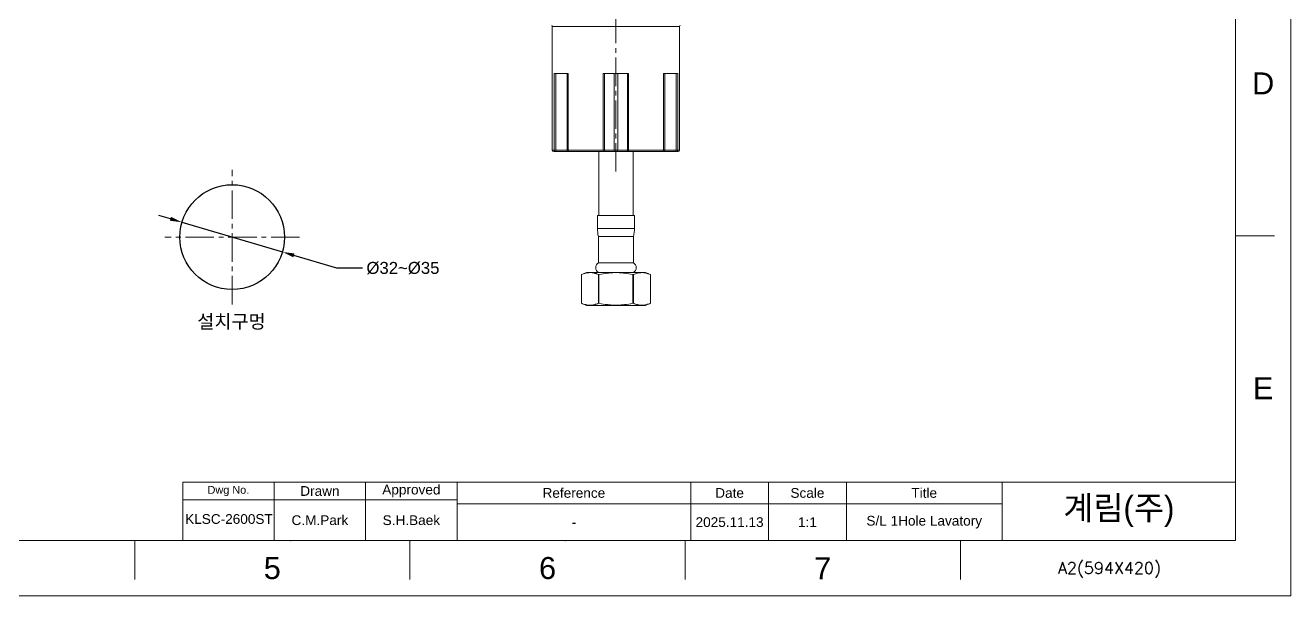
# Model space of a CAD drawing. Header units: millimetres. Extents: x 12315 to 13087, y 2477 to 3022.
# Drawn here: x 12664.1 to 13086.6, y 2476.6 to 2667.1 of the extents above; entities that cross this region are included whole.
import ezdxf

# ---------------------------------------------------------------- set-up
doc = ezdxf.new("R2010")
doc.units = ezdxf.units.MM
doc.linetypes.add('CENTER2', pattern=[28.575, 19.05, -3.175, 3.175, -3.175])
doc.linetypes.add('CENTERX2', pattern=[101.6, 63.5, -12.7, 12.7, -12.7])
for name, color, linetype, lineweight in [('CENTER', 1, 'CENTERX2', 15), ('DIM_', 5, 'Continuous', 9), ('FORM', 7, 'Continuous', 13)]:
    doc.layers.add(name, color=color, linetype=linetype, lineweight=lineweight)
doc.layers.add('TEXT', color=2, linetype='Continuous')
doc.styles.add('ROMANS', font='romans')
doc.styles.get("Standard").update_dxf_attribs({"font": 'arial.ttf'})
doc.dimstyles.new('사본(2) STANDARD', dxfattribs={"dimscale": 0, "dimtxt": 4, "dimasz": 4, "dimexe": 1.25, "dimexo": 0.625, "dimgap": 1.5, "dimtad": 3, "dimtih": 1, "dimtoh": 1, "dimdec": 1, "dimzin": 9, "dimdsep": 46, "dimtxsty": 'Standard', "dimcen": 2.5, "dimclrd": 5, "dimclre": 5, "dimclrt": 5, "dimadec": 0, "dimazin": 0, "dimtfac": 1, "dimtdec": 1, "dimtmove": 0, "dimatfit": 3, "dimfxl": 1.25, "dimtfill": 1, "dimtolj": 1, "dimtzin": 0, "dimarcsym": 0})

# ---------------------------------------------------------------- blocks, each defined once
blk = doc.blocks.new('*D0')
at = {"layer": 'Defpoints', "color": 0, "transparency": 16777216}
for p in [(12716.39, 2601.32), (12749.95, 2591.39)]:
    blk.add_point(p, dxfattribs=at)
at = {"layer": 'DIM_', "color": 5, "lineweight": -2, "transparency": 16777216}
for p, q in [((12712.56, 2602.46), (12708.72, 2603.59)), ((12716.39, 2601.32), (12749.95, 2591.39)), ((12768.17, 2585.99), (12753.79, 2590.25)), ((12776.72, 2585.99), (12768.17, 2585.99))]:
    blk.add_line(p, q, dxfattribs=at)
at = {"layer": 'DIM_', "color": 5, "transparency": 16777216}
for points in [[(12712.75, 2603.1), (12712.37, 2601.82), (12716.39, 2601.32)], [(12753.98, 2590.89), (12753.6, 2589.61), (12749.95, 2591.39)]]:
    blk.add_solid(points, dxfattribs=at)
at = {"layer": 'DIM_', "color": 5, "transparency": 16777216, "insert": (12790.19, 2585.99), "char_height": 4, "attachment_point": 5, "bg_fill": 3, "box_fill_scale": 1.1, "bg_fill_color": 256, "bg_fill_true_color": 13158600, "bg_fill_transparency": 0}
blk.add_mtext('\\A1;%%C32~%%C35', dxfattribs=at)
blk = doc.blocks.new('*D8')
at = {"layer": 'Defpoints', "color": 0, "transparency": 16777216}
for p in [(12861.3, 2857.01), (12735.49, 2797.06), (12769.56, 2748.72), (12704.78, 2689.94), (12861.3, 2618.21)]:
    blk.add_point(p, dxfattribs=at)
at = {"layer": 'DIM_', "color": 5, "lineweight": -2, "transparency": 16777216}
for start, end in [(254.4624, 261.3884), (262.6107, 269.5376)]:
    blk.add_arc((12861.3, 3235.8), 495.64, start, end, dxfattribs=at)
at = {"layer": 'DIM_', "color": 5, "transparency": 16777216}
for points in [[(12728.35, 2757.63), (12728.72, 2758.91), (12724.69, 2759.36)], [(12857.3, 2740.84), (12857.3, 2739.51), (12861.3, 2740.16)]]:
    blk.add_solid(points, dxfattribs=at)
at = {"layer": 'DIM_', "color": 5, "transparency": 16777216, "insert": (12792.32, 2744.98), "char_height": 4, "attachment_point": 5, "bg_fill": 3, "box_fill_scale": 1.1, "bg_fill_color": 256, "bg_fill_true_color": 13158600, "bg_fill_transparency": 0}
blk.add_mtext('\\A1;16°', dxfattribs=at)

msp = doc.modelspace()

# ---------------------------------------------------------------- linework, layer by layer
at = {"linetype": 'Continuous', "lineweight": 13}
for p, q in [((12861.3, 2666.69), (12840.05, 2666.69)), ((12861.3, 2666.69), (12882.55, 2666.69)), ((12841.24, 2625.44), (12841.24, 2650.94)), ((12845.01, 2625.44), (12845.01, 2650.94)), ((12845.38, 2625.44), (12845.38, 2650.94)), ((12857.07, 2650.94), (12857.07, 2625.44)), ((12857.49, 2650.94), (12857.49, 2625.44)), ((12860.69, 2625.44), (12860.69, 2650.94)), ((12861.92, 2625.44), (12861.92, 2650.94)), ((12865.11, 2625.44), (12865.11, 2650.94)), ((12865.53, 2625.44), (12865.53, 2650.94)), ((12877.22, 2650.94), (12877.22, 2625.44)), ((12877.6, 2650.94), (12877.6, 2625.44)), ((12881.36, 2625.44), (12881.36, 2650.94)), ((12840.62, 2625.44), (12840.05, 2625.44)), ((12840.62, 2625.44), (12841.24, 2625.44)), ((12841.24, 2625.44), (12845.01, 2625.44)), ((12845.01, 2625.44), (12845.38, 2625.44)), ((12845.38, 2625.44), (12857.07, 2625.44)), ((12857.07, 2625.44), (12857.49, 2625.44)), ((12857.49, 2625.44), (12860.69, 2625.44)), ((12860.69, 2625.44), (12861.92, 2625.44)), ((12861.92, 2625.44), (12865.11, 2625.44)), ((12865.11, 2625.44), (12865.53, 2625.44)), ((12865.53, 2625.44), (12877.22, 2625.44)), ((12877.22, 2625.44), (12877.6, 2625.44)), ((12877.6, 2625.44), (12881.36, 2625.44)), ((12881.99, 2625.44), (12881.36, 2625.44)), ((12882.55, 2625.44), (12881.99, 2625.44)), ((12861.3, 2599.19), (12855.15, 2599.19)), ((12861.3, 2599.19), (12867.45, 2599.19)), ((12861.3, 2573.55), (12861.3, 2573.62))]:
    msp.add_line(p, q, dxfattribs=at)
at = {"linetype": 'Continuous', "lineweight": 18}
for p, q in [((12840.05, 2666.69), (12840.05, 2625.44)), ((12882.55, 2625.44), (12882.55, 2666.69)), ((12840.62, 2650.94), (12840.62, 2625.44)), ((12840.62, 2650.94), (12841.24, 2650.94)), ((12845.01, 2650.94), (12841.24, 2650.94)), ((12845.01, 2650.94), (12845.38, 2650.94)), ((12857.07, 2650.94), (12857.49, 2650.94)), ((12860.69, 2650.94), (12857.49, 2650.94)), ((12860.69, 2650.94), (12861.92, 2650.94)), ((12865.11, 2650.94), (12861.92, 2650.94)), ((12865.11, 2650.94), (12865.53, 2650.94)), ((12877.22, 2650.94), (12877.6, 2650.94)), ((12881.36, 2650.94), (12877.6, 2650.94)), ((12881.36, 2650.94), (12881.99, 2650.94)), ((12881.99, 2625.44), (12881.99, 2650.94)), ((12840.55, 2624.94), (12841.12, 2624.94)), ((12841.12, 2624.94), (12841.43, 2624.94)), ((12841.43, 2624.94), (12845.19, 2624.94)), ((12845.19, 2624.94), (12845.76, 2624.94)), ((12845.76, 2624.94), (12857.17, 2624.94)), ((12855.55, 2624.94), (12855.55, 2615.79)), ((12857.17, 2624.94), (12857.8, 2624.94)), ((12857.8, 2624.94), (12860.99, 2624.94)), ((12860.99, 2624.94), (12861.61, 2624.94)), ((12861.61, 2624.94), (12864.81, 2624.94)), ((12864.81, 2624.94), (12865.43, 2624.94)), ((12865.43, 2624.94), (12876.85, 2624.94)), ((12867.05, 2615.79), (12867.05, 2624.94)), ((12876.85, 2624.94), (12877.41, 2624.94)), ((12877.41, 2624.94), (12881.17, 2624.94)), ((12881.17, 2624.94), (12881.49, 2624.94)), ((12882.05, 2624.94), (12881.49, 2624.94)), ((12855.55, 2615.79), (12855.55, 2603.55)), ((12867.05, 2603.55), (12867.05, 2615.79)), ((12861.3, 2603.55), (12855.15, 2603.55)), ((12855.15, 2603.55), (12855.15, 2599.19)), ((12861.3, 2603.55), (12867.45, 2603.55)), ((12867.45, 2599.19), (12867.45, 2603.55)), ((12855.43, 2596.55), (12855.43, 2587.78)), ((12861.3, 2596.55), (12855.43, 2596.55)), ((12861.3, 2596.55), (12867.17, 2596.55)), ((12867.17, 2587.78), (12867.17, 2596.55)), ((12861.3, 2587.78), (12855.43, 2587.78)), ((12861.3, 2587.78), (12867.17, 2587.78)), ((12851.47, 2584.55), (12849.8, 2583.87)), ((12849.8, 2574.24), (12849.8, 2583.87)), ((12849.8, 2583.87), (12849.8, 2583.87)), ((12849.8, 2574.24), (12849.8, 2583.87)), ((12861.3, 2584.55), (12851.47, 2584.55)), ((12855.62, 2583.87), (12855.48, 2583.87)), ((12855.48, 2574.24), (12855.48, 2583.87)), ((12855.62, 2574.24), (12855.62, 2583.87)), ((12861.3, 2584.55), (12871.13, 2584.55)), ((12866.98, 2574.24), (12866.98, 2583.87)), ((12867.12, 2583.87), (12866.98, 2583.87)), ((12867.12, 2574.24), (12867.12, 2583.87)), ((12872.8, 2583.87), (12871.13, 2584.55)), ((12872.8, 2574.24), (12872.8, 2583.87)), ((12872.8, 2583.87), (12872.8, 2583.87)), ((12849.8, 2574.24), (12851.47, 2573.55)), ((12849.8, 2574.24), (12849.8, 2574.24)), ((12861.3, 2573.55), (12851.47, 2573.55)), ((12855.62, 2574.24), (12855.48, 2574.24)), ((12861.3, 2573.55), (12871.13, 2573.55)), ((12867.12, 2574.24), (12866.98, 2574.24)), ((12871.13, 2573.55), (12872.8, 2574.24)), ((12872.8, 2574.24), (12872.8, 2574.24))]:
    msp.add_line(p, q, dxfattribs=at)
msp.add_circle((12733.17, 2596.35), 17.5)
for centre, radius, start, end in [((12839.55, 2666.69), 0.5, 0, 52.4314), ((12883.05, 2666.69), 0.5, 127.5686, 180), ((12840.55, 2625.44), 0.5, 180, 270), ((12841.12, 2625.44), 0.5, 180, 270), ((12881.49, 2625.44), 0.5, 270, 0), ((12882.05, 2625.44), 0.5, 270, 0), ((12867.74, 2599.19), 12.59, 180, 192.1084), ((12854.87, 2599.19), 12.59, 347.8916, 0), ((12856.44, 2586.17), 1.9, 121.9344, 238.0656), ((12866.17, 2586.17), 1.9, 301.9344, 58.0656)]:
    msp.add_arc(centre, radius, start, end, dxfattribs=at)
at = {"linetype": 'Continuous', "lineweight": 13}
for centre, ratio, start_param, end_param in [((12841.43, 2625.44), 0.373927, 1.570796, 3.141593), ((12845.19, 2625.44), 0.373927, 1.570796, 3.141593), ((12845.76, 2625.44), 0.749194, 1.570796, 3.141593), ((12857.17, 2625.44), 0.199015, 1.570796, 3.141593), ((12857.8, 2625.44), 0.616239, 1.570796, 3.141593), ((12860.99, 2625.44), 0.616239, 1.570796, 3.141593), ((12861.61, 2625.44), 0.616239, 3.141593, 4.712389), ((12864.81, 2625.44), 0.616239, 3.141593, 4.712389), ((12865.43, 2625.44), 0.199015, 3.141593, 4.712389), ((12876.85, 2625.44), 0.749194, 3.141593, 4.712389), ((12877.41, 2625.44), 0.373927, 3.141593, 4.712389), ((12881.17, 2625.44), 0.373927, 3.141593, 4.712389)]:
    msp.add_ellipse(centre, major_axis=(0, 0.5), ratio=ratio, start_param=start_param, end_param=end_param, dxfattribs=at)
at = {"linetype": 'Continuous', "lineweight": 18}
for points, knots in [([(12849.8, 2583.87), (12850.04, 2583.96), (12850.27, 2584.05), (12850.74, 2584.2), (12850.98, 2584.27), (12851.45, 2584.37), (12851.69, 2584.42), (12852.16, 2584.47), (12852.4, 2584.48), (12852.87, 2584.49), (12853.11, 2584.47), (12853.58, 2584.42), (12853.82, 2584.38), (12854.18, 2584.3), (12854.3, 2584.27), (12854.47, 2584.22), (12854.53, 2584.2), (12854.65, 2584.17), (12854.95, 2584.07), (12855.25, 2583.96), (12855.48, 2583.87)], [0, 0, 0, 0, 0.125, 0.125, 0.25, 0.25, 0.375, 0.375, 0.5, 0.5, 0.625, 0.625, 0.75, 0.75, 0.8125, 0.8125, 0.84375, 0.84375, 0.875, 1, 1, 1, 1]), ([(12855.62, 2583.87), (12856.56, 2584.06), (12857.5, 2584.21), (12858.92, 2584.37), (12859.39, 2584.42), (12860.35, 2584.47), (12860.82, 2584.49), (12861.3, 2584.49)], [0, 0, 0, 0, 0.5, 0.5, 0.75, 0.75, 1, 1, 1, 1]), ([(12861.3, 2584.49), (12861.78, 2584.49), (12862.26, 2584.47), (12863.21, 2584.42), (12863.68, 2584.37), (12865.1, 2584.21), (12866.04, 2584.06), (12866.98, 2583.87)], [0, 0, 0, 0, 0.25, 0.25, 0.5, 0.5, 1, 1, 1, 1]), ([(12867.12, 2583.87), (12867.36, 2583.96), (12867.59, 2584.05), (12868.06, 2584.2), (12868.3, 2584.27), (12868.77, 2584.37), (12869.01, 2584.42), (12869.48, 2584.47), (12869.72, 2584.48), (12870.19, 2584.49), (12870.43, 2584.47), (12870.9, 2584.42), (12871.14, 2584.38), (12871.5, 2584.3), (12871.62, 2584.27), (12871.79, 2584.22), (12871.85, 2584.2), (12871.97, 2584.17), (12872.27, 2584.07), (12872.57, 2583.96), (12872.8, 2583.87)], [0, 0, 0, 0, 0.125, 0.125, 0.25, 0.25, 0.375, 0.375, 0.5, 0.5, 0.625, 0.625, 0.75, 0.75, 0.8125, 0.8125, 0.84375, 0.84375, 0.875, 1, 1, 1, 1]), ([(12849.8, 2574.24), (12850.04, 2574.15), (12850.27, 2574.06), (12850.74, 2573.91), (12850.98, 2573.84), (12851.45, 2573.74), (12851.69, 2573.69), (12852.16, 2573.64), (12852.4, 2573.62), (12852.87, 2573.62), (12853.11, 2573.64), (12853.58, 2573.69), (12853.82, 2573.73), (12854.18, 2573.81), (12854.3, 2573.84), (12854.47, 2573.89), (12854.53, 2573.91), (12854.65, 2573.94), (12854.95, 2574.04), (12855.25, 2574.15), (12855.48, 2574.24)], [0, 0, 0, 0, 0.125, 0.125, 0.25, 0.25, 0.375, 0.375, 0.5, 0.5, 0.625, 0.625, 0.75, 0.75, 0.8125, 0.8125, 0.84375, 0.84375, 0.875, 1, 1, 1, 1]), ([(12855.62, 2574.24), (12856.56, 2574.05), (12857.5, 2573.9), (12858.92, 2573.74), (12859.39, 2573.69), (12860.35, 2573.64), (12860.82, 2573.62), (12861.3, 2573.62)], [0, 0, 0, 0, 0.5, 0.5, 0.75, 0.75, 1, 1, 1, 1]), ([(12861.3, 2573.62), (12861.78, 2573.62), (12862.26, 2573.64), (12863.21, 2573.69), (12863.68, 2573.74), (12865.1, 2573.9), (12866.04, 2574.05), (12866.98, 2574.24)], [0, 0, 0, 0, 0.25, 0.25, 0.5, 0.5, 1, 1, 1, 1]), ([(12867.12, 2574.24), (12867.36, 2574.15), (12867.59, 2574.06), (12868.06, 2573.91), (12868.3, 2573.84), (12868.77, 2573.74), (12869.01, 2573.69), (12869.48, 2573.64), (12869.72, 2573.62), (12870.19, 2573.62), (12870.43, 2573.64), (12870.9, 2573.69), (12871.14, 2573.73), (12871.5, 2573.81), (12871.62, 2573.84), (12871.79, 2573.89), (12871.85, 2573.91), (12871.97, 2573.94), (12872.27, 2574.04), (12872.57, 2574.15), (12872.8, 2574.24)], [0, 0, 0, 0, 0.125, 0.125, 0.25, 0.25, 0.375, 0.375, 0.5, 0.5, 0.625, 0.625, 0.75, 0.75, 0.8125, 0.8125, 0.84375, 0.84375, 0.875, 1, 1, 1, 1])]:
    msp.add_open_spline(points, degree=3, knots=knots, dxfattribs=at)
at = {"layer": 'CENTER', "color": 1, "linetype": 'CENTER2', "ltscale": 0.5}
msp.add_line((12861.3, 2618.21), (12861.3, 2857.01), dxfattribs=at)
at = {"layer": 'FORM'}
for p, q in [((13068.19, 2494.97), (13068.19, 3004.04)), ((13068.19, 2596.78), (13081.19, 2596.78)), ((12716.65, 2514.46), (13068.19, 2514.46)), ((12716.65, 2514.46), (12716.65, 2494.97)), ((12747.19, 2514.46), (12747.19, 2494.97)), ((12777.73, 2494.97), (12777.73, 2514.46)), ((12808.27, 2494.97), (12808.27, 2514.46)), ((12886.25, 2494.97), (12886.25, 2514.46)), ((12886.25, 2494.97), (12886.25, 2514.46)), ((12886.25, 2494.97), (12886.25, 2514.46)), ((12912.24, 2494.97), (12912.24, 2514.46)), ((12938.23, 2494.97), (12938.23, 2514.46)), ((12990.21, 2494.97), (12990.21, 2514.46)), ((12808.27, 2508.61), (12716.65, 2508.61)), ((12808.27, 2507.31), (12990.21, 2507.31)), ((12333.06, 2494.97), (13068.19, 2494.97)), ((12700.63, 2494.97), (12700.63, 2481.97)), ((12792.52, 2494.97), (12792.52, 2481.97)), ((12884.41, 2494.97), (12884.41, 2481.97)), ((12976.3, 2494.97), (12976.3, 2481.97))]:
    msp.add_line(p, q, dxfattribs=at)
msp.add_lwpolyline([(12314.69, 3022.42), (13086.57, 3022.42), (13086.57, 2476.59), (12314.69, 2476.59)], close=True, dxfattribs=at)
for p in [(13068.19, 2596.78), (12777.73, 2508.61), (12752.61, 2494.97), (12844.5, 2494.97), (12884.41, 2494.97), (12976.3, 2494.97)]:
    msp.add_point(p, dxfattribs=at)
at = {"layer": 'FORM', "color": 7}
msp.add_point((13086.57, 2476.59), dxfattribs=at)

# ---------------------------------------------------------------- texts
at = {"layer": 'DIM_', "insert": (12721.51, 2570.43), "char_height": 4.55, "attachment_point": 1}
msp.add_mtext_dynamic_manual_height_columns('설치구멍', width=28.1224, gutter_width=12.5, heights=[0], dxfattribs=at)
at = {"layer": 'FORM', "style": 'ROMANS'}
msp.add_text(' A2(594X420)', height=3.8988, dxfattribs=at).set_placement((13006.17, 2483.9))
at = {"layer": 'FORM', "char_height": 7.35, "attachment_point": 5}
for s, width, insert in [('D', 12.996, (13077.38, 2647.69)), ('E', 12.996, (13077.38, 2545.87)), ('5', 64.98, (12746.57, 2485.78)), ('6', 64.98, (12838.46, 2485.78)), ('7', 64.98, (12930.35, 2485.78))]:
    msp.add_mtext_dynamic_manual_height_columns(s, width=width, gutter_width=16.25, heights=[0], dxfattribs=dict(at, insert=insert))
at = {"layer": 'TEXT', "attachment_point": 5}
for s, width, heights, insert, char_height in [('Approved', 30.5406, [0], (12793, 2511.54), 3.249), ('Dwg No.', 30.5406, [0], (12731.92, 2511.54), 2.599), ('Drawn', 30.5406, [0], (12762.46, 2511.54), 3.249), ('Reference', 77.976, [0], (12847.26, 2510.89), 3.249), ('Date', 25.992, [0], (12899.24, 2510.89), 3.249), ('Scale', 25.992, [0], (12925.23, 2510.89), 3.249), ('Title', 51.984, [0], (12964.22, 2510.89), 3.249), ('{\\fHYGothic-Medium|b0|i0|c129|p18;계림(주)}', 77.976, [0], (13029.2, 2504.71), 8), ('KLSC-2600ST', 3.249, [6.14], (12732.1, 2502.18), 3.249), ('C.M.Park', 30.5406, [0], (12762.46, 2501.79), 3.249), ('S.H.Baek', 30.5406, [0], (12793, 2501.79), 3.249), ('-', 77.976, [0], (12847.26, 2501.14), 3.25), ('2025.11.13', 25.992, [0], (12899.24, 2501.14), 3.249), ('1:1', 25.992, [0], (12925.23, 2501.14), 3.249), ('S/L 1Hole Lavatory', 51.984, [0], (12964.22, 2501.14), 3.249)]:
    msp.add_mtext_dynamic_manual_height_columns(s, width=width, gutter_width=16.25, heights=heights, dxfattribs=dict(at, insert=insert, char_height=char_height))

# ---------------------------------------------------------------- next in the draw order: dimensions: what is measured, and where the dimension line sits
at = {"layer": 'DIM_'}
dim = msp.add_diameter_dim_2p(p1=(12716.39, 2601.32), p2=(12749.95, 2591.39), text='%%C32~%%C35', dimstyle='사본(2) STANDARD', override={"dimscale": 1, "dimtad": 0}, dxfattribs=at)
dim.commit()
dim.dimension.update_dxf_attribs({"geometry": '*D0', "text_midpoint": (12790.19, 2585.99), "dimtype": 131})

# ---------------------------------------------------------------- next in the draw order: linework, layer by layer
at = {"layer": 'CENTER', "color": 1, "linetype": 'CENTER2', "ltscale": 0.5}
for p, q in [((12733.17, 2573.85), (12733.17, 2618.85)), ((12755.67, 2596.35), (12710.67, 2596.35))]:
    msp.add_line(p, q, dxfattribs=at)

# ---------------------------------------------------------------- next in the draw order: dimensions: what is measured, and where the dimension line sits
at = {"layer": 'DIM_'}
dim = msp.add_angular_dim_2l(base=(12769.56, 2748.72), line1=((12861.3, 2618.21), (12861.3, 2857.01)), line2=((12704.78, 2689.94), (12735.49, 2797.06)), dimstyle='사본(2) STANDARD', override={"dimscale": 1, "dimtad": 0}, dxfattribs=at)
dim.commit()
dim.dimension.update_dxf_attribs({"geometry": '*D8', "text_midpoint": (12792.32, 2744.98)})

doc.saveas('drawing.dxf')
